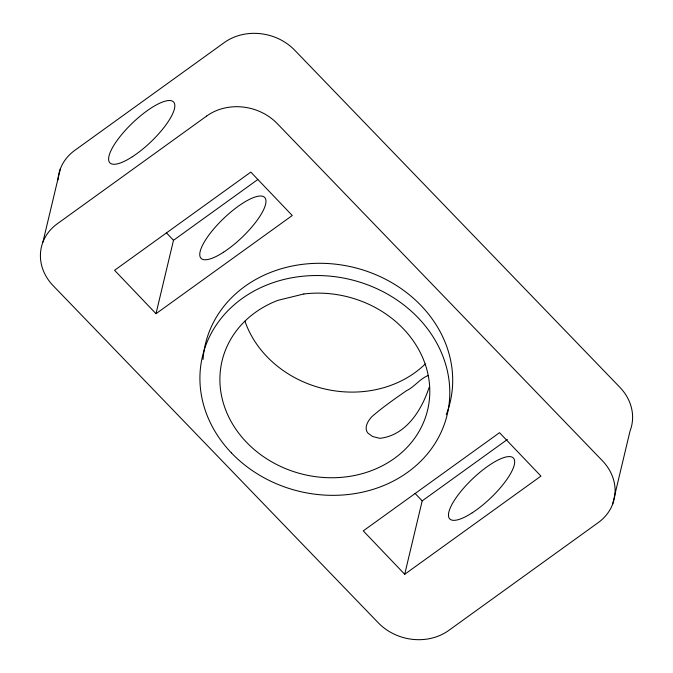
<?xml version="1.0" encoding="UTF-8"?>
<svg xmlns="http://www.w3.org/2000/svg" width="673" height="673" viewBox="0 0 673 673"><rect width="100%" height="100%" fill="white"/><g stroke="black" fill="none" stroke-linecap="round" stroke-linejoin="round"><path stroke-width="1.01" d="M42.895 242.171L60.385 168.755M156.001 313.702L292.259 215.511L250.827 172.103L114.578 270.294L156.001 313.702L173.499 240.286L257.801 179.531M404.7 574.288L540.949 476.097L499.517 432.689L363.269 530.879L404.7 574.288L422.19 500.872L507.349 439.503M612.548 504.447L630.037 431.031A50.315 43.577 13.4 0 0 620.035 387.48L294.648 50.147A50.315 43.577 13.4 0 0 224.075 42.719L74.526 150.55A50.315 43.577 13.4 0 0 57.971 179.868M428.053 375.559C419.658 378.924 414.45 386.967 406.399 390.744C394.58 399.005 382.651 407.224 371.816 416.722A40.969 17.616 -21 0 0 367.912 433.109L372.598 436.516L379.816 438.325C405.146 435.582 420.768 411.632 428.39 389.524A40.969 5.056 -64.2 0 0 429.172 387.396M166.357 232.799L173.499 240.286M415.048 493.385L422.19 500.872M425.26 363.975A105.661 91.503 13.4 0 1 324.176 388.826A105.661 91.503 13.4 0 1 244.972 321.231M203.053 359.458A125.784 108.933 13.4 0 1 351.508 266.878A125.784 108.933 13.4 0 1 446.275 414.686M206.603 116.084L57.037 223.966A50.315 43.577 13.4 0 0 53.159 285.689L378.167 622.685A50.315 43.577 13.4 0 0 448.723 630.458L598.28 522.576A50.315 43.577 13.4 0 0 602.545 460.896L277.167 123.512A50.315 43.577 13.4 0 0 206.603 116.084M303.851 293.975L277.949 300.335A105.661 91.503 13.4 0 0 259.576 453.846A105.661 91.503 13.4 0 0 426.918 412.7A105.661 91.503 13.4 0 0 303.851 293.975M472.236 512.792A44.023 13.182 -43.7 0 0 513.76 458.498A44.023 13.182 -43.7 0 0 458.708 494.167A44.023 13.182 -43.7 0 0 472.236 512.792M223.545 252.207A44.023 13.182 -43.7 0 0 265.069 197.912A44.023 13.182 -43.7 0 0 210.018 233.573A44.023 13.182 -43.7 0 0 223.545 252.207M132.396 156.716A44.023 13.182 -43.7 0 0 173.92 102.414A44.023 13.182 -43.7 0 0 118.869 138.083A44.023 13.182 -43.7 0 0 132.396 156.716M231.335 452.82A125.784 108.933 13.4 0 0 443.364 426.926A125.784 108.933 13.4 0 0 299.847 276.553A125.784 108.933 13.4 0 0 231.335 452.82"/></g></svg>
